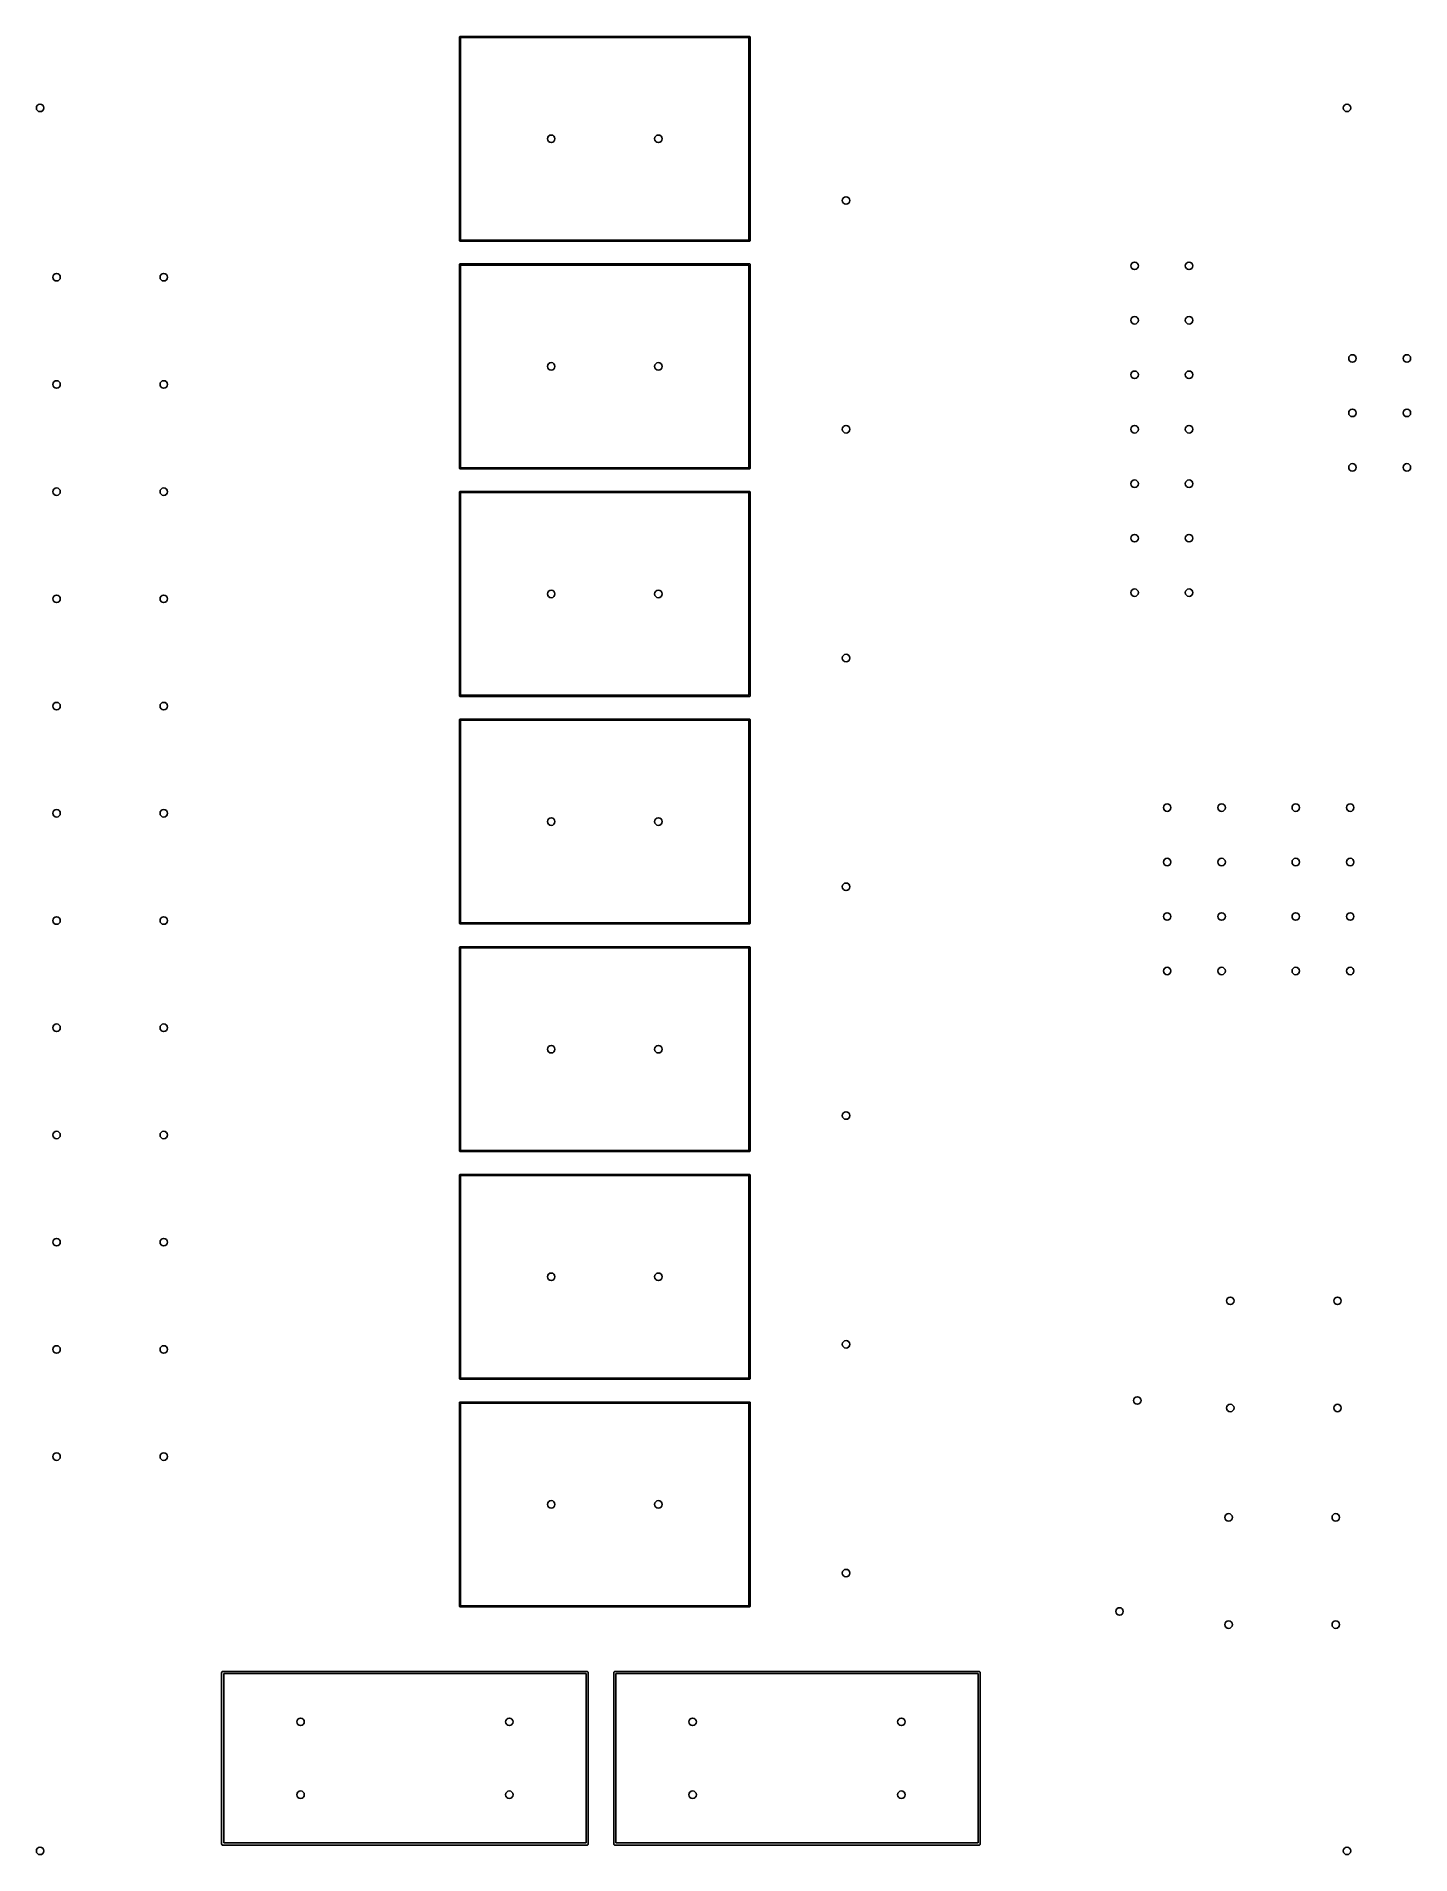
# Model space of a CAD drawing. Extents: x 0.39 to 2.92, y 0.39 to 3.73.
import ezdxf

# ---------------------------------------------------------------- set-up
doc = ezdxf.new("R2010")
doc.units = 0
doc.header["$MEASUREMENT"] = 0
doc.layers.add('BLACK', color=7, linetype='CONTINUOUS')

msp = doc.modelspace()

# ---------------------------------------------------------------- linework, layer by layer
at = {"layer": 'BLACK', "linetype": 'CONTINUOUS'}
for p, q in [((1.1703, 3.7303), (1.1704, 3.7307)), ((1.1703, 3.3563), (1.1703, 3.7303)), ((1.1704, 3.7307), (1.1709, 3.7312)), ((1.1709, 3.7312), (1.1713, 3.7313)), ((1.1713, 3.7313), (1.7028, 3.7313)), ((1.1722, 3.7293), (1.1722, 3.3573)), ((1.7018, 3.7293), (1.1722, 3.7293)), ((1.7018, 3.3573), (1.7018, 3.7293)), ((1.7028, 3.7313), (1.7031, 3.7312)), ((1.7031, 3.7312), (1.7037, 3.7307)), ((1.7037, 3.7307), (1.7037, 3.7303)), ((1.7037, 3.7303), (1.7037, 3.3563)), ((1.1704, 3.3559), (1.1703, 3.3563)), ((1.1709, 3.3554), (1.1704, 3.3559)), ((1.1713, 3.3553), (1.1709, 3.3554)), ((1.7028, 3.3553), (1.1713, 3.3553)), ((1.1722, 3.3573), (1.7018, 3.3573)), ((1.7031, 3.3554), (1.7028, 3.3553)), ((1.7037, 3.3559), (1.7031, 3.3554)), ((1.7037, 3.3563), (1.7037, 3.3559)), ((1.1703, 3.3124), (1.1704, 3.3128)), ((1.1703, 2.9384), (1.1703, 3.3124)), ((1.1704, 3.3128), (1.1709, 3.3134)), ((1.1709, 3.3134), (1.1713, 3.3134)), ((1.1713, 3.3134), (1.7028, 3.3134)), ((1.1722, 3.3115), (1.1722, 2.9394)), ((1.7018, 3.3115), (1.1722, 3.3115)), ((1.7018, 2.9394), (1.7018, 3.3115)), ((1.7028, 3.3134), (1.7031, 3.3134)), ((1.7031, 3.3134), (1.7037, 3.3128)), ((1.7037, 3.3128), (1.7037, 3.3124)), ((1.7037, 3.3124), (1.7037, 2.9384)), ((1.1704, 2.9381), (1.1703, 2.9384)), ((1.1709, 2.9375), (1.1704, 2.9381)), ((1.1722, 2.9394), (1.7018, 2.9394)), ((1.7037, 2.9381), (1.7031, 2.9375)), ((1.7037, 2.9384), (1.7037, 2.9381)), ((1.1713, 2.9374), (1.1709, 2.9375)), ((1.7028, 2.9374), (1.1713, 2.9374)), ((1.7031, 2.9375), (1.7028, 2.9374)), ((1.1703, 2.8946), (1.1704, 2.8949)), ((1.1703, 2.5206), (1.1703, 2.8946)), ((1.1704, 2.8949), (1.1709, 2.8955)), ((1.1709, 2.8955), (1.1713, 2.8956)), ((1.1713, 2.8956), (1.7028, 2.8956)), ((1.1722, 2.8936), (1.1722, 2.5215)), ((1.7018, 2.8936), (1.1722, 2.8936)), ((1.7018, 2.5215), (1.7018, 2.8936)), ((1.7028, 2.8956), (1.7031, 2.8955)), ((1.7031, 2.8955), (1.7037, 2.8949)), ((1.7037, 2.8949), (1.7037, 2.8946)), ((1.7037, 2.8946), (1.7037, 2.5206)), ((1.1704, 2.5202), (1.1703, 2.5206)), ((1.1709, 2.5196), (1.1704, 2.5202)), ((1.1713, 2.5196), (1.1709, 2.5196)), ((1.7028, 2.5196), (1.1713, 2.5196)), ((1.1722, 2.5215), (1.7018, 2.5215)), ((1.7031, 2.5196), (1.7028, 2.5196)), ((1.7037, 2.5202), (1.7031, 2.5196)), ((1.7037, 2.5206), (1.7037, 2.5202)), ((1.1703, 2.4767), (1.1704, 2.4771)), ((1.1703, 2.1027), (1.1703, 2.4767)), ((1.1704, 2.4771), (1.1709, 2.4776)), ((1.1709, 2.4776), (1.1713, 2.4777)), ((1.1713, 2.4777), (1.7028, 2.4777)), ((1.1722, 2.4757), (1.1722, 2.1037)), ((1.7018, 2.4757), (1.1722, 2.4757)), ((1.7018, 2.1037), (1.7018, 2.4757)), ((1.7028, 2.4777), (1.7031, 2.4776)), ((1.7031, 2.4776), (1.7037, 2.4771)), ((1.7037, 2.4771), (1.7037, 2.4767)), ((1.7037, 2.4767), (1.7037, 2.1027)), ((1.1722, 2.1037), (1.7018, 2.1037)), ((1.1704, 2.1023), (1.1703, 2.1027)), ((1.1709, 2.1018), (1.1704, 2.1023)), ((1.1713, 2.1017), (1.1709, 2.1018)), ((1.7028, 2.1017), (1.1713, 2.1017)), ((1.7031, 2.1018), (1.7028, 2.1017)), ((1.7037, 2.1023), (1.7031, 2.1018)), ((1.7037, 2.1027), (1.7037, 2.1023)), ((1.1703, 2.0588), (1.1704, 2.0592)), ((1.1703, 1.6848), (1.1703, 2.0588)), ((1.1704, 2.0592), (1.1709, 2.0597)), ((1.1709, 2.0597), (1.1713, 2.0598)), ((1.1713, 2.0598), (1.7028, 2.0598)), ((1.1722, 2.0578), (1.1722, 1.6858)), ((1.7018, 2.0578), (1.1722, 2.0578)), ((1.7018, 1.6858), (1.7018, 2.0578)), ((1.7028, 2.0598), (1.7031, 2.0597)), ((1.7031, 2.0597), (1.7037, 2.0592)), ((1.7037, 2.0592), (1.7037, 2.0588)), ((1.7037, 2.0588), (1.7037, 1.6848)), ((1.1704, 1.6844), (1.1703, 1.6848)), ((1.1709, 1.6839), (1.1704, 1.6844)), ((1.1713, 1.6838), (1.1709, 1.6839)), ((1.7028, 1.6838), (1.1713, 1.6838)), ((1.1722, 1.6858), (1.7018, 1.6858)), ((1.7031, 1.6839), (1.7028, 1.6838)), ((1.7037, 1.6844), (1.7031, 1.6839)), ((1.7037, 1.6848), (1.7037, 1.6844)), ((1.1703, 1.641), (1.1704, 1.6413)), ((1.1703, 1.2669), (1.1703, 1.641)), ((1.1704, 1.6413), (1.1709, 1.6419)), ((1.1709, 1.6419), (1.1713, 1.6419)), ((1.1713, 1.6419), (1.7028, 1.6419)), ((1.1722, 1.64), (1.1722, 1.2679)), ((1.7018, 1.64), (1.1722, 1.64)), ((1.7018, 1.2679), (1.7018, 1.64)), ((1.7028, 1.6419), (1.7031, 1.6419)), ((1.7031, 1.6419), (1.7037, 1.6413)), ((1.7037, 1.6413), (1.7037, 1.641)), ((1.7037, 1.641), (1.7037, 1.2669)), ((1.1704, 1.2666), (1.1703, 1.2669)), ((1.1709, 1.266), (1.1704, 1.2666)), ((1.1713, 1.266), (1.1709, 1.266)), ((1.7028, 1.266), (1.1713, 1.266)), ((1.1722, 1.2679), (1.7018, 1.2679)), ((1.7031, 1.266), (1.7028, 1.266)), ((1.7037, 1.2666), (1.7031, 1.266)), ((1.7037, 1.2669), (1.7037, 1.2666)), ((1.1703, 1.2231), (1.1704, 1.2235)), ((1.1703, 0.8491), (1.1703, 1.2231)), ((1.1704, 1.2235), (1.1709, 1.224)), ((1.1709, 1.224), (1.1713, 1.2241)), ((1.1713, 1.2241), (1.7028, 1.2241)), ((1.1722, 1.2221), (1.1722, 0.8501)), ((1.7018, 1.2221), (1.1722, 1.2221)), ((1.7018, 0.8501), (1.7018, 1.2221)), ((1.7028, 1.2241), (1.7031, 1.224)), ((1.7031, 1.224), (1.7037, 1.2235)), ((1.7037, 1.2235), (1.7037, 1.2231)), ((1.7037, 1.2231), (1.7037, 0.8491)), ((1.1704, 0.8487), (1.1703, 0.8491)), ((1.1709, 0.8482), (1.1704, 0.8487)), ((1.1713, 0.8481), (1.1709, 0.8482)), ((1.7028, 0.8481), (1.1713, 0.8481)), ((1.1722, 0.8501), (1.7018, 0.8501)), ((1.7031, 0.8482), (1.7028, 0.8481)), ((1.7037, 0.8487), (1.7031, 0.8482)), ((1.7037, 0.8491), (1.7037, 0.8487)), ((0.7334, 0.7275), (0.7335, 0.7282)), ((0.7334, 0.4125), (0.7334, 0.7275)), ((0.7335, 0.7282), (0.7346, 0.7293)), ((0.7346, 0.7293), (0.7354, 0.7294)), ((0.7354, 0.7294), (1.4046, 0.7294)), ((0.7373, 0.7255), (0.7373, 0.4145)), ((1.4027, 0.7255), (0.7373, 0.7255)), ((1.4027, 0.4145), (1.4027, 0.7255)), ((1.4046, 0.7294), (1.4054, 0.7293)), ((1.4054, 0.7293), (1.4065, 0.7282)), ((1.4065, 0.7282), (1.4066, 0.7275)), ((1.4066, 0.7275), (1.4066, 0.4125)), ((1.4534, 0.7275), (1.4535, 0.7282)), ((1.4534, 0.4125), (1.4534, 0.7275)), ((1.4535, 0.7282), (1.4546, 0.7293)), ((1.4546, 0.7293), (1.4554, 0.7294)), ((1.4554, 0.7294), (2.1246, 0.7294)), ((1.4573, 0.7255), (1.4573, 0.4145)), ((2.1227, 0.7255), (1.4573, 0.7255)), ((2.1227, 0.4145), (2.1227, 0.7255)), ((2.1246, 0.7294), (2.1254, 0.7293)), ((2.1254, 0.7293), (2.1265, 0.7282)), ((2.1265, 0.7282), (2.1266, 0.7275)), ((2.1266, 0.7275), (2.1266, 0.4125)), ((0.7335, 0.4118), (0.7334, 0.4125)), ((0.7346, 0.4107), (0.7335, 0.4118)), ((0.7354, 0.4106), (0.7346, 0.4107)), ((1.4046, 0.4106), (0.7354, 0.4106)), ((0.7373, 0.4145), (1.4027, 0.4145)), ((1.4054, 0.4107), (1.4046, 0.4106)), ((1.4065, 0.4118), (1.4054, 0.4107)), ((1.4066, 0.4125), (1.4065, 0.4118)), ((1.4535, 0.4118), (1.4534, 0.4125)), ((1.4546, 0.4107), (1.4535, 0.4118)), ((1.4554, 0.4106), (1.4546, 0.4107)), ((2.1246, 0.4106), (1.4554, 0.4106)), ((1.4573, 0.4145), (2.1227, 0.4145)), ((2.1254, 0.4107), (2.1246, 0.4106)), ((2.1265, 0.4118), (2.1254, 0.4107)), ((2.1266, 0.4125), (2.1265, 0.4118))]:
    msp.add_line(p, q, dxfattribs=at)
at = {"layer": 'BLACK'}
for centre in [(0.4, 3.6), (0.4, 3.6), (2.8, 3.6), (2.8, 3.6), (1.3386, 3.5433), (1.3386, 3.5433), (1.5354, 3.5433), (1.5354, 3.5433), (1.88, 3.43), (1.88, 3.43), (2.41, 3.31), (2.41, 3.31), (2.51, 3.31), (2.51, 3.31), (0.4302, 3.2891), (0.4302, 3.2891), (0.6271, 3.2891), (0.6271, 3.2891), (2.41, 3.21), (2.41, 3.21), (2.51, 3.21), (2.51, 3.21), (2.81, 3.14), (2.81, 3.14), (2.91, 3.14), (2.91, 3.14), (1.3386, 3.1254), (1.3386, 3.1254), (1.5354, 3.1254), (1.5354, 3.1254), (2.41, 3.11), (2.41, 3.11), (2.51, 3.11), (2.51, 3.11), (0.4302, 3.0923), (0.4302, 3.0923), (0.6271, 3.0923), (0.6271, 3.0923), (2.81, 3.04), (2.81, 3.04), (2.91, 3.04), (2.91, 3.04), (1.88, 3.01), (1.88, 3.01), (2.41, 3.01), (2.41, 3.01), (2.51, 3.01), (2.51, 3.01), (2.81, 2.94), (2.81, 2.94), (2.91, 2.94), (2.91, 2.94), (2.41, 2.91), (2.41, 2.91), (2.51, 2.91), (2.51, 2.91), (0.4302, 2.8954), (0.4302, 2.8954), (0.6271, 2.8954), (0.6271, 2.8954), (2.41, 2.81), (2.41, 2.81), (2.51, 2.81), (2.51, 2.81), (0.4302, 2.6986), (0.4302, 2.6986), (0.6271, 2.6986), (0.6271, 2.6986), (1.3386, 2.7076), (1.3386, 2.7076), (1.5354, 2.7076), (1.5354, 2.7076), (2.41, 2.71), (2.41, 2.71), (2.51, 2.71), (2.51, 2.71), (1.88, 2.59), (1.88, 2.59), (0.4302, 2.5017), (0.4302, 2.5017), (0.6271, 2.5017), (0.6271, 2.5017), (0.4302, 2.3049), (0.4302, 2.3049), (0.6271, 2.3049), (0.6271, 2.3049), (2.4697, 2.3154), (2.4697, 2.3154), (2.5697, 2.3154), (2.5697, 2.3154), (2.7059, 2.3154), (2.7059, 2.3154), (2.8059, 2.3154), (2.8059, 2.3154), (1.3386, 2.2897), (1.3386, 2.2897), (1.5354, 2.2897), (1.5354, 2.2897), (2.4697, 2.2154), (2.4697, 2.2154), (2.5697, 2.2154), (2.5697, 2.2154), (2.7059, 2.2154), (2.7059, 2.2154), (2.8059, 2.2154), (2.8059, 2.2154), (1.88, 2.17), (1.88, 2.17), (0.4302, 2.108), (0.4302, 2.108), (0.6271, 2.108), (0.6271, 2.108), (2.4697, 2.1154), (2.4697, 2.1154), (2.5697, 2.1154), (2.5697, 2.1154), (2.7059, 2.1154), (2.7059, 2.1154), (2.8059, 2.1154), (2.8059, 2.1154), (2.4697, 2.0154), (2.4697, 2.0154), (2.5697, 2.0154), (2.5697, 2.0154), (2.7059, 2.0154), (2.7059, 2.0154), (2.8059, 2.0154), (2.8059, 2.0154), (0.4302, 1.9112), (0.4302, 1.9112), (0.6271, 1.9112), (0.6271, 1.9112), (1.3386, 1.8718), (1.3386, 1.8718), (1.5354, 1.8718), (1.5354, 1.8718), (1.88, 1.75), (1.88, 1.75), (0.4302, 1.7143), (0.4302, 1.7143), (0.6271, 1.7143), (0.6271, 1.7143), (0.4302, 1.5175), (0.4302, 1.5175), (0.6271, 1.5175), (0.6271, 1.5175), (1.3386, 1.454), (1.3386, 1.454), (1.5354, 1.454), (1.5354, 1.454), (2.5857, 1.4099), (2.5857, 1.4099), (2.7826, 1.4099), (2.7826, 1.4099), (1.88, 1.33), (1.88, 1.33), (0.4302, 1.3206), (0.4302, 1.3206), (0.6271, 1.3206), (0.6271, 1.3206), (2.4149, 1.2269), (2.4149, 1.2269), (2.5857, 1.2131), (2.5857, 1.2131), (2.7826, 1.2131), (2.7826, 1.2131), (0.4302, 1.1238), (0.4302, 1.1238), (0.6271, 1.1238), (0.6271, 1.1238), (1.3386, 1.0361), (1.3386, 1.0361), (1.5354, 1.0361), (1.5354, 1.0361), (2.5826, 1.0123), (2.5826, 1.0123), (2.7794, 1.0123), (2.7794, 1.0123), (1.88, 0.91), (1.88, 0.91), (2.3823, 0.8396), (2.3823, 0.8396), (2.5826, 0.8154), (2.5826, 0.8154), (2.7794, 0.8154), (2.7794, 0.8154), (0.8783, 0.6369), (0.8783, 0.6369), (1.2617, 0.6369), (1.2617, 0.6369), (1.5983, 0.6369), (1.5983, 0.6369), (1.9817, 0.6369), (1.9817, 0.6369), (0.8783, 0.5031), (0.8783, 0.5031), (1.2617, 0.5031), (1.2617, 0.5031), (1.5983, 0.5031), (1.5983, 0.5031), (1.9817, 0.5031), (1.9817, 0.5031), (0.4, 0.4), (0.4, 0.4), (2.8, 0.4), (2.8, 0.4)]:
    msp.add_circle(centre, 0.00689, dxfattribs=at)

doc.saveas('drawing.dxf')
